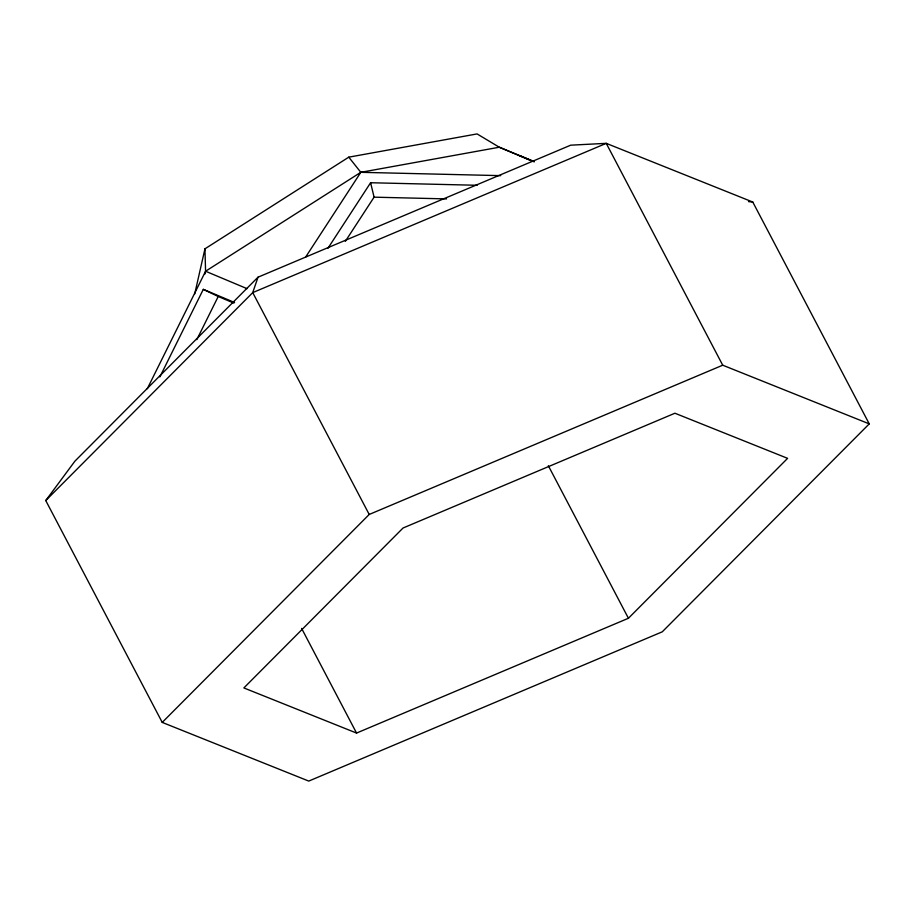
<?xml version="1.0" encoding="UTF-8"?>
<svg xmlns="http://www.w3.org/2000/svg" width="915" height="915" viewBox="0 0 915 915"><rect width="100%" height="100%" fill="white"/><g stroke="black" fill="none" stroke-linecap="round" stroke-linejoin="round"><path stroke-width="1.37" d="M194.712 293.978L204.949 248.823L348.775 157.163L477.081 133.922L499.304 147.224L532.862 161.429M204.937 274.031L205.578 271.24L204.949 248.823M258.007 277.199L252.734 292.617L45.75 500.551L162.23 722.404L308.755 781.078L662.266 631.819L869.25 423.874L752.77 202.032L606.245 143.346L570.697 145.176L258.007 277.199L74.927 461.137L45.75 500.551M147.315 388.703L205.578 271.24L360.807 172.317L499.304 147.224L534.36 161.635M159.885 376.9L203.302 289.357L234.583 302.488M196.817 339.648L218.216 296.506L233.851 303.082M305.621 257.104L360.807 172.317L500.711 175.646M327.856 248.4L370.598 182.737L477.15 185.276M345.332 241.343L374.086 197.171L370.598 182.737M162.23 722.404L369.214 514.459L722.724 365.199L869.25 423.874M628.422 618.265L787.609 458.346L674.915 413.225L403.046 528.012L243.859 687.931L356.553 733.064L628.422 618.265L548.348 465.746M374.086 197.171L446.543 198.898M748.527 201.632L752.77 202.032M205.578 271.24L247.05 288.66M519.846 155.699L534.12 161.749M203.302 289.357L218.216 296.506M348.775 157.163L360.807 172.317M722.724 365.199L606.245 143.346L252.734 292.617L369.214 514.459M301.63 628.433L356.553 733.064"/></g></svg>
